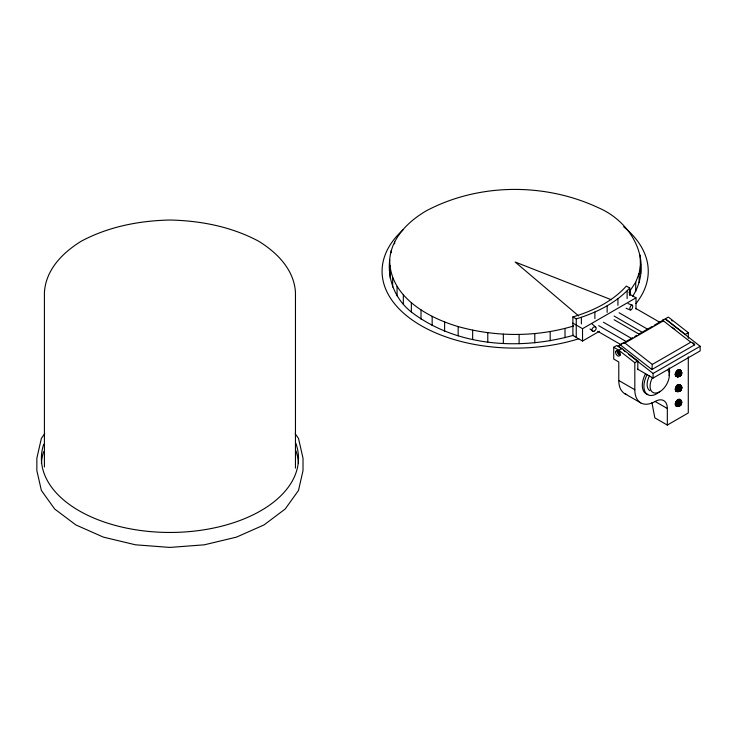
<?xml version="1.0" encoding="UTF-8"?>
<svg xmlns="http://www.w3.org/2000/svg" width="737" height="737" viewBox="0 0 737 737"><rect width="100%" height="100%" fill="white"/><g stroke="black" fill="none" stroke-linecap="round" stroke-linejoin="round"><path stroke-width="1.11" d="M663.411 320.825L624.912 343.046L621.807 343.405L620.296 344.852L651.895 369.532L694.669 344.833L693.683 343.147L690.79 342.208L663.411 320.825L663.291 319.407L663.07 320.162M624.912 343.046L652.291 364.428L651.895 369.532M676.336 376.349C682.554 379.26 682.278 365.718 676.833 370.969C670.016 379.795 687.603 376.948 679.818 369.836C681.522 370.775 682.628 374 680.454 374.976L681.661 372.784L680.021 369.974M680.021 384.788L681.384 387.33C682.296 389.864 678.077 392.784 675.755 390.748L678.031 390.499L679.468 389.348C684.397 388.463 677.81 380.651 675.921 387.155C672.43 395.198 687.289 389.698 679.818 384.65C683.982 386.953 680.196 393.457 676.115 391.071C678.713 394.138 683.641 386.547 679.468 390.232L678.703 391.485L676.336 391.163M676.833 376.423L678.731 376.146C680.997 377.215 680.325 373.401 681.541 372.323L679.367 369.67C682.858 371.743 681.642 377.408 677.266 376.653C675.903 376.736 681.955 376.773 681.228 374.193C679.892 374.166 680.868 376.929 679.228 375.741C680.924 376.275 683.125 370.296 679.109 369.661M677.1 391.209L678.731 390.96C682.02 391.623 682.269 385.838 679.367 384.493L681.541 387.146L680.168 390.831L681.32 389.32L681.089 388.574L680.454 389.79L681.347 389.366M676.336 405.986C682.351 404.991 680.951 405.921 680.463 399.942C677.8 397.833 674.889 402.319 675.414 404.825C678.058 409.652 685.198 402.172 679.818 399.463C683.954 401.831 679.754 407.764 676.115 405.884C678.491 407.506 682.526 404.945 681.384 402.144L680.021 399.611M675.35 374.553C678.058 376.266 683.402 374.654 680.813 370.739C678.362 369.827 676.852 373.042 676.363 374.967L677.69 376.727M675.921 390.923C679.063 393.014 682.692 388.436 680.813 385.552L679.109 384.474M677.681 405.847C680.518 406.824 683.291 400.467 679.367 399.307L681.541 402.632L681.32 404.134L679.707 405.949L677.1 406.032M675.35 389.366L678.832 390.601L681.126 389.394L681.541 387.146L679.606 384.548M676.852 376.57L675.755 375.934L680.841 374.589L681.283 373.125C682.038 374.93 678.224 377.731 676.115 376.248L679.827 376.128L681.32 374.497L681.283 371.448L679.606 369.734M679.671 391.061C680.887 390.96 680.647 388.39 680.389 390.417L679.707 391.126L677.386 391.144L679.099 391.154M675.921 405.746L679.827 405.755L681.126 404.208L679.247 406.115L676.852 406.207L675.755 405.562L678.27 406.317L680.841 404.226L679.468 404.162L677.367 405.534L675.608 405.35M675.921 376.11C677.699 378.072 683.245 371.743 679.671 376.238L677.1 376.395M680.389 390.417C682.987 387.671 676.658 393.927 675.368 389.025M681.347 372.655L679.578 370.564L677.966 370.011L679.578 374.967C677.358 380.753 675.442 370.877 680.97 371.208L681.025 374.064L681.504 373.88L680.776 375.29L679.532 373.677L678.556 369.753L680.039 370.49L680.592 374.451L681.485 373.521M676.336 401.25L678.473 403.065L679.09 405.083C681.145 406.879 682.388 400.698 680.463 399.942M675.368 403.839C675.949 406.105 681.099 406.529 680.813 404.014L681.089 403.388L681.32 404.134L680.454 404.613L680.776 402.78L677.966 399.647C683.586 400.09 679.864 408.878 679.578 400.2L678.832 399.325M675.608 375.713C680.223 379.269 681.218 372.231 680.463 370.306M676.336 386.437L678.473 388.242L679.532 390.757L681.541 388.721L681.587 387.726L680.481 389.357L680.463 385.119M679.109 399.297L680.97 400.845L681.025 403.701L681.661 402.42L680.813 400.375L678.602 400.707L679.468 404.162C681.283 404.401 680.97 400.209 679.606 399.371M677.1 370.683L678.602 371.07L680.564 372.821L680.62 374.47L679.68 374.028L675.497 375.465M681.347 387.478L679.578 385.377L677.966 384.834L680.564 387.644L680.62 389.283L679.827 390.942L676.492 391.181C674.843 388.887 677.266 384.64 680.113 384.917M681.485 403.157C680.481 401.25 680.666 406.013 681.283 402.761L680.14 405.479M573.662 335.243C520.092 350.462 456.783 346.722 411.347 312.009C395.52 299.591 387.303 279.673 389.698 259.737C391.292 237.876 408.436 221.201 426.41 210.764C478.774 183.052 544.707 182.638 598.177 207.65C632.604 222.279 653.977 262.243 632.742 296.246M389.698 268.996L390.26 265.596M639.145 282.612L639.145 273.344L640.628 264.288M681.052 372.461C679.357 372.24 677.754 375.345 679.422 376.174M681.126 389.394L680.647 389.366L681.052 387.275C679.357 387.063 677.754 390.159 679.422 390.988M681.052 402.098C679.357 401.877 677.754 404.982 679.422 405.811M677.69 391.55L676.363 389.781L677.69 386.805L679.578 385.377L680.454 385.368L681.587 387.165L681.025 388.878L681.504 388.703L680.463 388.887M677.69 406.363L676.363 404.604L678.602 400.707L677.1 400.32M680.841 373.871L681.006 375.078L678.731 376.146M681.052 389.91C680.002 388.694 682.305 387.671 681.228 388.731M681.32 403.093L680.389 405.23M681.052 387.275L680.97 386.031L680.14 385.912L678.27 387.238L675.755 387.533L678.713 390.195L679.578 389.781L678.602 385.884L677.1 385.506M675.35 404.189L678.832 405.424L679.468 404.162M676.833 406.059L678.602 406.225L680.896 404.309M681.393 403.498L680.841 404.226M675.497 390.288L676.75 389.873L675.497 388.288M675.497 405.101L676.75 404.696L675.497 403.102M680.776 375.29C681.596 374.636 676.124 377.98 675.368 374.203M680.776 390.103L680.841 389.412M680.776 404.917L681.145 403.719M676.833 370.969C677.718 372.553 682.222 374.94 680.002 373.585L679.09 375.446L679.532 375.944L680.039 375.511M680.537 389.928L680.039 385.313L678.556 384.576L679.532 388.491L679.09 389.495L680.058 389.809L680.887 388.933M680.389 402.918L679.09 404.318L680.592 404.189L679.532 403.314L678.556 399.39L680.039 400.127L680.62 404.106L680.684 402.061L679.099 400.394L677.386 400.062L680.629 403.176L681.099 402.844M681.485 388.344L680.14 390.656M680.537 375.115C680.159 374.903 679.818 372.139 679.578 370.564L678.832 369.688M628.937 292.414L635.709 282.225L639.145 273.344M679.274 375.778L680.564 374.636L679.68 375.667L678.031 375.677L675.497 373.466M680.841 388.694L679.274 390.601M681.661 402.42L681.274 401.112C678.869 399.62 675.921 404.373 677.883 406.188L680.592 404.189L679.274 405.414M680.113 370.103C677.266 369.817 674.843 374.064 676.492 376.367M680.113 399.74C677.211 399.371 674.456 404.254 676.852 406.207M680.463 374.074L681.089 373.751M680.813 404.014L681.089 403.388M681.393 388.675L680.684 389.302L681.32 389.164M678.832 375.787L677.579 376.285L675.414 375.188L679.532 373.677L680.463 374.35M676.833 391.236L678.27 391.494L675.414 390.002L675.663 389.532L680.002 388.408C680.951 387.441 680.822 390.619 679.68 388.85L680.537 389.09L676.75 389.873L680.472 389.495M678.832 405.424L677.579 405.921L675.414 404.825L678.648 403.498L680.371 403.701L676.75 404.696C678.786 405.304 680.62 403.729 680.537 404.751M680.537 374.866L678.832 374.322L679.422 373.263M678.648 388.685L679.422 388.077L680.592 389.265L678.473 391.172L675.608 390.536M678.648 403.498L679.422 402.899L680.463 403.987M681.052 375.087L681.504 373.88L680.831 374.442M681.347 402.291L681.541 401.96C679.671 399.804 676.4 405 678.832 406.124M680.702 373.871C679.247 374.958 681.43 374.884 679.274 374.129M680.702 403.507L679.938 404.484L680.592 404.189M680.325 389.56L679.578 385.377L678.832 384.502M681.661 372.784C680.417 369.532 676.096 375.29 678.832 376.487M681.661 387.598C680.417 384.355 676.096 390.103 678.832 391.31M680.389 375.594L681.347 374.553M44.708 433.725L41.383 438.349L36.85 458.239L36.85 470.584L41.383 490.474L54.676 509.009L75.828 524.919L103.392 537.126L135.488 544.809L169.934 547.425L204.379 544.809L236.476 537.126L264.039 524.919L285.191 509.009L298.485 490.474L303.018 470.584L303.018 458.239L298.485 438.349L295.159 433.725M680.463 374.875L679.68 375.667L680.325 375.437M680.537 389.68L679.68 390.481L680.325 390.251M680.537 404.493L679.68 405.304L680.325 405.074M680.481 404.327L678.713 405.018L675.755 402.347L678.27 402.052L679.422 402.899M680.85 373.502C680.767 371.724 680.444 374.166 681.099 373.208L679.099 370.757L677.386 370.425L680.389 373.281M680.85 388.325C680.767 386.547 680.444 388.989 681.099 388.031L679.099 385.571L677.386 385.248L680.389 388.095M572.889 316.947L576.251 318.891C596.003 312.838 615.542 303.386 629.72 288.02L626.358 286.076C612.364 301.654 592.686 311.051 572.889 316.947L572.889 335.464L582.534 341.038L599.365 331.318M680.592 374.553L679.468 375.419L678.381 375.17L675.755 372.71L678.27 372.415L678.132 371.485L676.575 371.282L678.648 373.862M680.325 373.714L679.68 374.028L680.472 374.562M680.629 375.262C681.67 374.811 680.15 374.239 680.85 375.041M680.325 388.528L679.68 388.85L680.325 389.468M680.896 389.486L680.629 390.085L680.841 389.643M680.325 403.351L679.68 403.664L680.325 404.281M572.889 323.119L582.534 328.693L636.003 297.822L636.003 309.043M626.726 394.507A28.734 16.592 -60 0 1 622.977 392.342L621.494 390.638A28.734 16.592 -60 0 1 618.776 380.485L618.776 361.959L613.718 359.039L613.718 347.265L616.712 345.533L621.77 348.454L637.809 360.983L637.809 369.744M629.251 339.683L618.094 346.086L621.687 348.896M629.859 339.296L632.797 337.601M634.76 336.468L636.722 335.335M638.684 334.202L643.18 331.65M643.585 331.374L652.134 326.473M654.124 325.33L665.152 318.918L700.15 346.289L700.15 350.904L653.093 378.072L637.45 369.044M613.718 347.265L618.776 350.186L621.77 348.454M651.923 402.614L654.834 417.851L667.326 425.065L667.326 408.51A17.237 9.95 -60 0 0 655.129 401.472A28.734 16.592 -60 0 1 634.815 389.744L634.815 362.715L637.809 360.983M688.284 332.654L685.29 334.377L665.364 318.799L668.358 317.067L688.284 332.654L688.284 338.384M652.291 364.428L690.79 342.208M653.093 378.072L653.093 373.456L700.15 346.289M675.368 374.884L675.414 373.843L678.934 373.346M675.368 389.698L675.414 388.657L678.934 388.169M675.368 404.521L675.414 403.48L678.934 402.982M676.492 406.004L678.132 406.363L677.386 405.958L678.731 405.783M667.326 425.065L688.284 412.96L688.284 356.745M680.813 374.378L681.274 374.156M678.832 390.601L677.367 390.721L678.132 386.299L676.575 386.105L679.422 388.077M679.468 389.348L680.242 389.035M389.698 259.737C389.597 296.375 427.276 317.481 458.174 326.583C495.697 337.076 536.306 337.26 573.662 325.975M681.32 374.35L680.896 374.672M681.32 403.977L680.85 404.677M676.603 375.548L678.031 374.617L679.192 375.059L678.031 375.677L676.603 374.424M676.603 390.37L678.031 389.431L679.192 389.873L678.031 390.499L676.603 389.247M676.603 405.184L678.031 404.254L679.192 404.696L678.031 405.313L676.603 404.06M675.414 375.188L676.363 374.967L675.414 373.843M675.414 390.002L676.363 389.781L675.414 388.657M675.414 404.825L676.363 404.604L675.414 403.48M678.832 372.876L675.608 373.088M678.832 387.699L675.608 387.911M678.832 402.513L675.608 402.724M678.832 374.322L676.115 371.973L677.69 371.982M676.852 401.619L678.27 402.052L678.132 401.121L676.575 400.919L676.852 401.619L676.115 401.61L678.832 403.959M676.852 386.796L676.115 386.787L678.832 389.145M680.592 371.531L681.587 372.351M680.592 386.345L680.334 385.184M680.592 401.168L680.334 399.998M681.052 404.724L681.347 404.189M680.444 385.433L681.587 387.165M680.444 400.246L681.283 401.085M628.136 303.589L632.309 305.219A2.57 1.179 -68.6 0 1 631.664 309.282A2.57 1.179 -68.6 0 1 629.886 308.213A2.57 1.179 -68.6 0 1 632.309 305.219M611.305 299.729L515.163 262.013L578.628 315.924M626.091 308.287L630.264 309.927M675.921 372.332L676.492 372.6M675.921 387.155L676.492 387.413M675.921 401.969L676.492 402.236M679.274 388.952L679.827 389.219M679.274 403.765L679.827 404.042M629.251 293.916L636.003 297.822M635.607 308.333L660.112 322.484M619.098 312.755L647.261 329.015M614.124 316.053L641.835 332.055M614.124 319.757L638.868 334.045M603.428 322.235L631.139 338.228M598.674 325.662L625.87 341.36M597.707 331.272L621.015 344.732M618.776 380.485L634.815 389.744M655.055 401.435L667.326 408.51M624.727 393.641L640.766 402.899M677.681 370.204L678.224 370.527M677.681 385.018L678.224 385.35M677.681 399.841L678.224 400.163M680.334 370.361L681.384 371.945M676.336 371.614L676.852 371.982M672.098 327.21L674.806 329.328M692.863 343.424L694.669 344.833M623.484 350.296L625.271 351.706M628.864 354.506L653.093 373.456M618.776 350.186L634.815 362.715M678.261 369.863L678.731 370.241M678.261 384.686L678.731 385.055M678.261 399.5L678.731 399.869M681.034 371.568L680.444 370.61M680.573 386.013L681.034 386.381L680.527 385.709M680.573 400.836L681.034 401.204L680.527 400.532M592.189 324.087L595.588 326.979M590.024 328.96L592.576 331.125M676.833 385.792L677.69 386.805M676.833 400.606L677.69 401.619M640.628 273.547L640.131 255.186M635.709 282.225L635.709 291.493M630.365 290.793L630.365 294.911M629.72 288.02L629.72 295.648M627.113 290.977L627.113 298.605M617.928 298.771L617.928 305.311M607.131 305.846L607.131 312.387M594.879 312.083L594.879 318.624M582.534 328.693L582.534 341.038M581.373 317.38L581.373 323.921M576.251 318.891L576.251 337.408M565.012 328.518L565.012 337.786M550.189 331.604L550.189 340.863M534.804 333.585L534.804 342.852M519.106 334.441L519.106 343.709M503.353 334.156L503.353 343.424M487.783 332.737L487.783 341.996M472.647 330.194L472.647 339.462M458.174 326.583L458.174 335.842M444.614 321.949L444.614 331.208M432.158 316.376L432.158 325.634M421.011 309.936L421.011 319.195M411.347 302.741L411.347 312.009M403.323 294.911L403.323 304.169M397.059 286.555L397.059 295.823M394.627 241.791L394.627 243.846M392.664 277.821L392.664 287.08M391.181 250.672L391.181 252.736M390.195 268.83L390.195 278.089M295.463 468.115L295.463 292.497C294.109 269.613 277.186 252.671 258.696 241.248C231.418 226.627 200.667 220.704 169.934 220.022C139.201 220.704 108.459 226.627 81.181 241.248C62.691 252.671 45.768 269.613 44.413 292.497L44.413 466.972M671.739 320.475A3.022 1.75 60 0 1 672.255 321.019M620.305 354.184A1.962 1.133 60 0 1 618.214 352.83A1.962 1.133 60 0 1 618.619 350.692M620.351 353.023A1.962 1.133 60 0 1 620.01 352.673M619.504 351.789A1.962 1.133 60 0 1 619.366 351.319M620.388 355.243A3.022 1.75 60 0 1 618.011 353.696A3.022 1.75 60 0 1 617.256 350.655M649.933 390.73A13.607 7.858 -60 0 1 649.5 375.787M647.777 394.406A18.149 10.475 -60 0 1 645.603 373.604M668.044 370.287A13.607 7.858 -60 0 1 665.4 386.335A13.607 7.858 -60 0 1 652.614 392.259A13.607 7.858 -60 0 1 652.475 377.501M669.132 367.947A18.149 10.475 -60 0 1 669.132 375.621M660.057 391.338A18.149 10.475 -60 0 1 645.796 392.996A18.149 10.475 -60 0 1 647.206 374.525M623.649 226.766A133.084 76.832 0 0 1 635.939 303.552M578.757 338.771A133.084 76.832 0 0 1 417.815 323.663A133.084 76.832 0 0 1 403.001 229.916M295.823 443.213A128.551 74.216 0 0 1 170.873 532.455A128.551 74.216 0 0 1 43.686 444.273M41.438 463.509A128.551 74.216 0 0 1 43.686 451.68M295.823 450.62A128.551 74.216 0 0 1 298.43 463.509M594.077 331.153A2.57 1.732 -49.7 0 0 595.92 327.283A2.57 1.732 -49.7 0 0 592.244 328.73A2.57 1.732 -49.7 0 0 594.077 331.153M615.579 352.175A3.022 1.75 60 0 0 618.785 356.164A3.022 1.75 60 0 0 618.785 351.89A3.022 1.75 60 0 0 615.579 352.175"/></g></svg>
